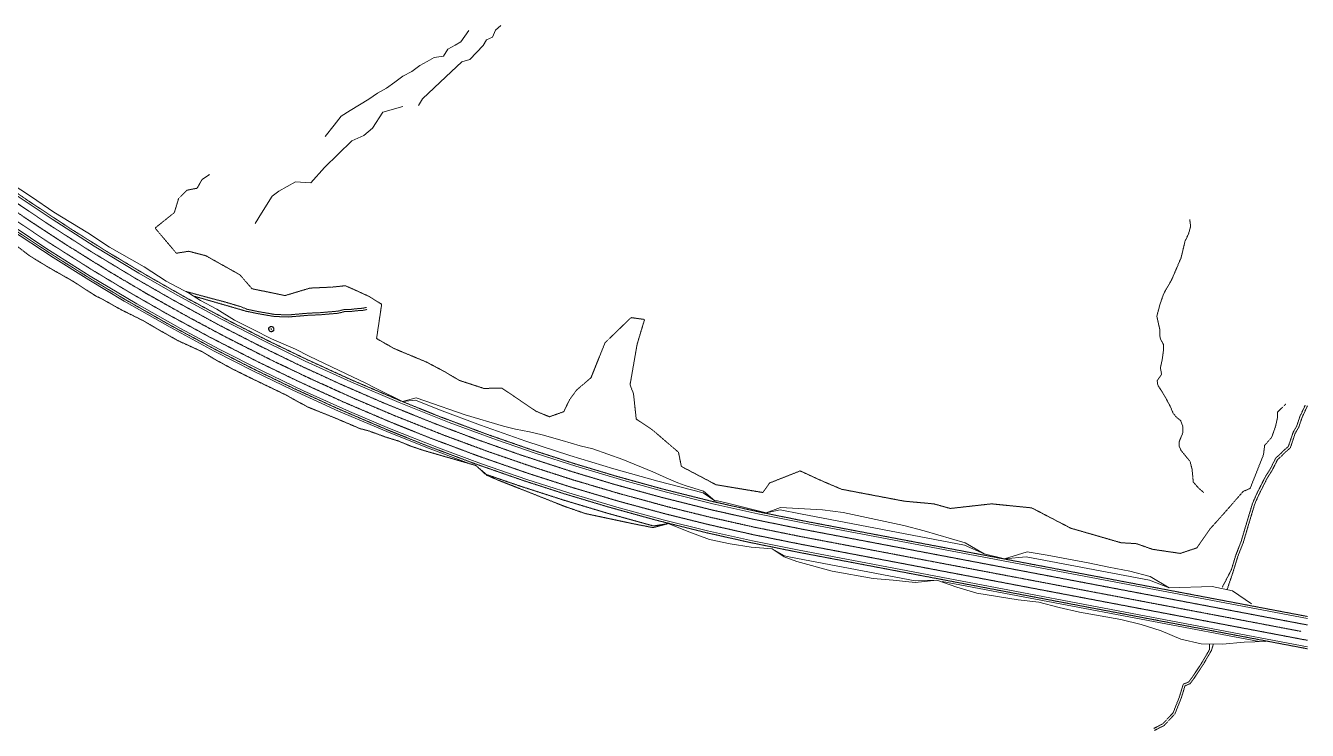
# Model space of a CAD drawing. Header units: feet. Extents: x 66046 to 70070, y 57473 to 60946.
# Drawn here: x 68058 to 70070, y 57473 to 58579 of the extents above; entities that cross this region are included whole.
import ezdxf

# ---------------------------------------------------------------- set-up
doc = ezdxf.new("R2010")
doc.units = ezdxf.units.FT
doc.header["$MEASUREMENT"] = 0
for name, pattern in [('DASHED2', [0.375, 0.25, -0.125]), ('HIDDEN', [0.375, 0.25, -0.125]), ('PHANTOM2', [1.25, 0.625, -0.125, 0.125, -0.125, 0.125, -0.125])]:
    doc.linetypes.add(name, pattern=pattern)
for name, color, linetype, lineweight in [('Bottom-of-Ditch_PLN_x', 5, 'Continuous', 0), ('Centerline_PLN_x', 1, 'PHANTOM2', 0), ('Edge-of-Paved-Road_PLN_x', 5, 'DASHED2', 0), ('Guardrail-LT_PLN_x', 4, 'FENCELINE1', 0), ('Laneline_PLN_x', 2, 'DASHED2', 0), ('Natural-Drainage_PLN_x', 5, 'HIDDEN', 0), ('Shoulder_PLN_x', 7, 'Continuous', 0), ('Toe_PLN_x', 2, 'Continuous', 0), ('Top_PLN_x', 30, 'Continuous', 0), ('Tree-Line_PLN_x', 62, 'HIDDEN', 0), ('Tree_PLN_x', 62, 'Continuous', 0)]:
    doc.layers.add(name, color=color, linetype=linetype, lineweight=lineweight)
doc.linetypes.add('FENCELINE1', pattern='A,0.25,-0.1,[133,ltypeshp.shx,S=0.1,R=0,X=-0.1,Y=0],-0.1,1', length=1.45)

# ---------------------------------------------------------------- blocks, each defined once
blk = doc.blocks.new('TREE-D')
at = {"layer": 'Tree_PLN_x', "linetype": 'Continuous'}
blk.add_lwpolyline([(-3.4, 0.2, 1.158218), (-3.2, -1.4, 1.170054), (-2.1, -2.6, 1.101781), (-0.7, -3.4, 1.072634), (1, -3.2, 1.180778), (2.4, -2.5, 1.70845), (3.2, -1.1, 0.989775), (3.4, 0.7, 1.085957), (2.7, 2.2, 1.005407), (1.4, 3.1, 1.020594), (-0.2, 3.5, 0.925491), (-1.8, 2.9, 1.150965), (-3, 1.8, 1.269159)], format="xyb", close=True, dxfattribs=at)
at = {"layer": 'Tree_PLN_x'}
blk.add_circle((0, 0), 0.535, dxfattribs=at)

msp = doc.modelspace()

# ---------------------------------------------------------------- linework, layer by layer
at = {"layer": 'Bottom-of-Ditch_PLN_x'}
msp.add_polyline3d([(69562.9, 57749.9, 5638.5), (69532, 57763.4, 5637.7), (69274.3, 57812.3, 5635.2), (69242.4, 57818.6, 5634.9), (69220.3, 57813.9, 5635.9)], dxfattribs=at)
at = {"layer": 'Centerline_PLN_x'}
msp.add_polyline3d([(70059.9, 57628, 5646.4), (69274.1, 57776.9, 5638.7), (69203.4, 57791.2, 5638.1), (69133, 57807, 5637.4), (69069.3, 57822.7, 5636.7), (68990.1, 57844.2, 5635.8), (68917.8, 57865.6, 5634.6), (68852.2, 57886.7, 5633.4), (68783.9, 57910.2, 5631.8), (68713.2, 57936.4, 5630), (68636.9, 57966.7, 5627.8), (68576.5, 57992.3, 5625.8), (68507.7, 58023.3, 5623.2), (68445.5, 58052.9, 5620.7), (68372.3, 58089.9, 5617.7), (68314.4, 58120.8, 5615.3), (68248.6, 58157.7, 5612.5), (68189.3, 58192.7, 5609.9), (68119.6, 58236.1, 5606.9), (68062, 58273.8, 5604.4), (68007.8, 58310.8, 5602)], dxfattribs=at)
at = {"layer": 'Edge-of-Paved-Road_PLN_x'}
for points in [[(70069.9, 57651.4, 5644.7), (69278.8, 57801.4, 5637), (69208, 57815.7, 5636.3), (69137.6, 57831.5, 5635.6), (69058, 57851.4, 5634.8), (68985.3, 57871.5, 5633.9), (68919.3, 57891.3, 5632.8), (68850.6, 57913.5, 5631.4), (68782.3, 57937.3, 5629.9), (68708.7, 57964.8, 5627.9), (68644.8, 57990.5, 5626), (68569.4, 58022.7, 5623.4), (68500.5, 58054.2, 5620.8), (68438.7, 58084.1, 5618.2), (68380.2, 58113.9, 5615.8), (68310.9, 58151.1, 5612.9), (68248.1, 58186.8, 5610.2), (68185.5, 58224.2, 5607.5), (68127.8, 58260.4, 5604.9), (68062.1, 58303.8, 5602), (67994.8, 58350.6, 5599.1)], [(70069.9, 57600.7, 5644.8), (69269.5, 57752.4, 5637), (69195.5, 57767.4, 5636.3), (69125.1, 57783.2, 5635.6), (69045.6, 57803.1, 5634.8), (68972.8, 57823.2, 5633.9), (68903.7, 57843.9, 5632.8), (68838.1, 57865.1, 5631.5), (68763.7, 57891, 5629.8), (68690, 57918.6, 5627.9), (68626.1, 57944.2, 5626), (68550.6, 57976.5, 5623.5), (68479, 58009.2, 5620.8), (68417, 58039.2, 5618.3), (68355.6, 58070.5, 5615.7), (68286.3, 58107.8, 5612.9), (68214.1, 58148.9, 5609.8), (68158.8, 58182.1, 5607.5), (68103.2, 58217, 5605.1), (68034.7, 58262.1, 5602)]]:
    msp.add_polyline3d(points, dxfattribs=at)
at = {"layer": 'Guardrail-LT_PLN_x'}
for points in [[(68754.2, 57891.4, 5629.4), (68689, 57915.8, 5627.7), (68688.9, 57915.8, 5627.7), (68625, 57941.5, 5625.8), (68624.9, 57941.5, 5625.8), (68549.5, 57973.7, 5623.3), (68549.4, 57973.7, 5623.3), (68477.8, 58006.4, 5620.6), (68477.7, 58006.5, 5620.6), (68415.7, 58036.5, 5618.1), (68415.6, 58036.5, 5618.1), (68354.3, 58067.8, 5615.6), (68354.2, 58067.8, 5615.6), (68284.9, 58105.1, 5612.7), (68284.8, 58105.2, 5612.7), (68212.6, 58146.3, 5609.6), (68212.6, 58146.3, 5609.6), (68157.2, 58179.6, 5607.3), (68157.2, 58179.6, 5607.3), (68101.6, 58214.5, 5604.9), (68101.5, 58214.5, 5604.9), (68033, 58259.6, 5601.9)], [(69994.5, 57611.9, 5643.9), (69496.9, 57706.3, 5639)]]:
    msp.add_polyline3d(points, dxfattribs=at)
at = {"layer": 'Laneline_PLN_x'}
for points in [[(70069.9, 57638.1, 5646), (69276.3, 57788.5, 5638.3), (69205.6, 57802.8, 5637.6), (69135.2, 57818.6, 5636.9), (69055.6, 57838.5, 5636.1), (68982.8, 57858.5, 5635.2), (68913.7, 57879.3, 5634.1), (68835.7, 57904.7, 5632.5), (68764.6, 57929.8, 5630.8), (68699.9, 57954.2, 5629.1), (68621, 57986.1, 5626.7), (68551.8, 58016.2, 5624.3), (68489.2, 58045, 5621.9), (68424.3, 58076.6, 5619.2), (68359.8, 58109.7, 5616.5), (68291, 58147.2, 5613.6), (68231.2, 58181.5, 5611.1), (68161, 58223.9, 5608), (68094.7, 58266.3, 5605.1), (68037.5, 58304.7, 5602.6)], [(70069.9, 57614, 5646.1), (69271.9, 57765.3, 5638.3), (69200.9, 57779.6, 5637.6), (69130.8, 57795.4, 5637), (69060.7, 57812.8, 5636.3), (68987.9, 57832.5, 5635.4), (68912.4, 57854.9, 5634.2), (68846.8, 57876, 5632.9), (68769.3, 57902.9, 5631.2), (68695.6, 57930.5, 5629.2), (68631.6, 57956.1, 5627.3), (68556, 57988.4, 5624.8), (68484.6, 58021.1, 5622.1), (68422.6, 58051.1, 5619.6), (68348.8, 58088.9, 5616.5), (68279.9, 58126.3, 5613.6), (68220.6, 58160.3, 5611.1), (68161.6, 58195.8, 5608.6), (68095, 58237.9, 5605.7), (68026.4, 58283.7, 5602.7)]]:
    msp.add_polyline3d(points, dxfattribs=at)
at = {"layer": 'Natural-Drainage_PLN_x'}
for points in [[(69885.4, 58274.2, 5682.8), (69886.7, 58263.3, 5682), (69883.5, 58252, 5681.1), (69878, 58240.4, 5680.4), (69871.8, 58214.4, 5679.1), (69857, 58179.9, 5677.6), (69844.5, 58158.1, 5676.4), (69838.5, 58140.7, 5675.6), (69833.6, 58122.4, 5674.6), (69838.2, 58102.4, 5673.8), (69838.7, 58088.5, 5673.1), (69843.9, 58078.3, 5672.1), (69844.3, 58070.7, 5671.6), (69842, 58053.5, 5670.3), (69839.2, 58041.7, 5669.3), (69841.1, 58031.4, 5668.6), (69834.2, 58021.2, 5667.7), (69835.2, 58014.4, 5667.2), (69843.9, 58000.8, 5666.3), (69853.5, 57983.6, 5664.7), (69859.4, 57970.2, 5663), (69864.6, 57963.8, 5661.9), (69871.1, 57958.8, 5661.4), (69874.6, 57949.2, 5661.1), (69874.5, 57939.6, 5660.5), (69868.9, 57926, 5659), (69868.6, 57918.8, 5658.8), (69871.5, 57912.2, 5658.3), (69885.8, 57894.6, 5656), (69888.9, 57882.9, 5655.6), (69890.3, 57869, 5655.2), (69890.7, 57862.5, 5653.7), (69899.3, 57852.7, 5652.6), (69907.2, 57846, 5650.9)], [(68764.6, 57888.4, 5628.6), (68781.6, 57874.1, 5628.6), (68836.3, 57855.3, 5629.8), (68901.9, 57834.2, 5631.1), (68971, 57813.5, 5632.2), (69043.7, 57793.4, 5633.1), (69066.5, 57797.1, 5634.7), (69043.1, 57790.8, 5635.5), (69015.3, 57796.2, 5636.9), (68936.3, 57813, 5640.6), (68904.1, 57824.1, 5638.9), (68834, 57851.9, 5633.3), (68800.4, 57865.1, 5631.1), (68781.3, 57873.2, 5630.3), (68764.6, 57888.4, 5628.6), (68683.4, 57911.7, 5622.7), (68663.4, 57918.4, 5621.5), (68642.7, 57926.9, 5621), (68623.7, 57932.8, 5619.4), (68594.9, 57943.2, 5617.7), (68583.4, 57946, 5616.2), (68544.2, 57962.7, 5614.6), (68502.1, 57979.6, 5612.1), (68484.2, 57989.1, 5612), (68467.1, 57998.8, 5612.2), (68449, 58007.5, 5611.5), (68413.2, 58024.7, 5609.9), (68381.6, 58040.4, 5608.5), (68354.3, 58055.3, 5607.9), (68336, 58066.5, 5607.9), (68297.2, 58084.2, 5604.7), (68265.8, 58102, 5603.6), (68243.2, 58115.3, 5603), (68207.5, 58133, 5600), (68178.6, 58149.3, 5598.4), (68167.6, 58154.7, 5597.4), (68131.8, 58177.8, 5596.4), (68091.8, 58200.5, 5593.5), (68063.9, 58217.7, 5591.9), (68043.1, 58233.7, 5592)], [(68310.4, 58161.2, 5607.5), (68342.1, 58152.5, 5610.2), (68370.6, 58145, 5611.6), (68395.9, 58137.5, 5613.2), (68405.9, 58133.4, 5613.7), (68424.9, 58129.5, 5615.1), (68448.6, 58125.4, 5616.7), (68469.8, 58124.5, 5618.1), (68503, 58127.4, 5620.1), (68518.9, 58128, 5620.9), (68548.4, 58130.5, 5622.7), (68557.8, 58133, 5623.3), (68568.1, 58133.2, 5624.1), (68577.4, 58134.3, 5624.7), (68587.4, 58135.1, 5625.7), (68593.4, 58136.3, 5626.1)], [(68323.4, 58153.7, 5608.8), (68332.7, 58151.1, 5608.8), (68404.9, 58130.2, 5613.6), (68424.3, 58126.3, 5615), (68448.2, 58122.2, 5616.6), (68469.9, 58121.3, 5618), (68503.2, 58124.1, 5620), (68519.1, 58124.7, 5620.8), (68549, 58127.2, 5622.6), (68558.3, 58129.7, 5623.2), (68568.3, 58130, 5624), (68577.7, 58131.1, 5624.6), (68587.8, 58131.8, 5625.6), (68594.1, 58133.1, 5626.1)], [(70066.7, 57983.2, 5649.8), (70058.3, 57965.3, 5648.6), (70053, 57949.7, 5647.2), (70047.6, 57940.4, 5646), (70040.1, 57918.1, 5644.6), (70032.5, 57911.6, 5644), (70028, 57906.8, 5643.6), (70020.3, 57900, 5642.7), (70011.2, 57881.9, 5641.2), (70004.1, 57870.9, 5640.3), (69990.4, 57843.8, 5637.9), (69983.9, 57829, 5636.9), (69973.4, 57794.2, 5633.9), (69966, 57769.2, 5632.5), (69957.7, 57747.8, 5631.7), (69950.5, 57724.3, 5630.7), (69936.1, 57696.7, 5630.3)], [(70069.9, 57981.7, 5650.8), (70061.7, 57963.8, 5649.7), (70056.3, 57948.1, 5648.3), (70050.8, 57938.8, 5647), (70043.2, 57915.9, 5645.6), (70035, 57908.9, 5644.9), (70030.5, 57904.1, 5644.5), (70023.2, 57897.6, 5643.7), (70014.3, 57880, 5642.2), (70007.2, 57869, 5641.3), (69993.6, 57842.1, 5638.9), (69987.3, 57827.7, 5638), (69976.9, 57793.1, 5635), (69969.5, 57767.9, 5633.6), (69961.1, 57746.6, 5632.8), (69953.9, 57723, 5631.8), (69944.2, 57694.3, 5631.4)], [(69916.1, 57607.3, 5629.1), (69916.4, 57599.5, 5628.9), (69903.3, 57577.1, 5628.2), (69889.2, 57556, 5627.1), (69883.7, 57548.6, 5626.2), (69875.2, 57545.2, 5625.4), (69868.7, 57524.1, 5624.4), (69859.3, 57500.4, 5623.1), (69843.1, 57483, 5622.2), (69828.7, 57475.6, 5621.6)], [(69922.4, 57608, 5629.3), (69919.4, 57598.2, 5629), (69906.1, 57575.3, 5628.3), (69891.9, 57554.1, 5627.2), (69885.8, 57545.9, 5626.2), (69877.9, 57542.7, 5625.5), (69871.9, 57523, 5624.5), (69862.1, 57498.6, 5623.2), (69845.1, 57480.3, 5622.2), (69830.2, 57472.7, 5621.6)]]:
    msp.add_polyline3d(points, dxfattribs=at)
at = {"layer": 'Shoulder_PLN_x'}
for points in [[(70069.9, 57648.1, 5645.7), (69280.4, 57797.7, 5638), (69207.4, 57812.5, 5637.3), (69137, 57828.3, 5636.6), (69063.8, 57846.5, 5635.8), (68997.3, 57864.6, 5635), (68921.8, 57887.1, 5633.8), (68859.4, 57907.1, 5632.6), (68797.3, 57928.4, 5631.2), (68722.9, 57955.9, 5629.3), (68644.2, 57987.2, 5627), (68568.7, 58019.4, 5624.4), (68497.1, 58052.1, 5621.7), (68435.1, 58082.2, 5619.1), (68364.4, 58118.5, 5616.2), (68295.9, 58155.7, 5613.3), (68236.1, 58190, 5610.7), (68165.9, 58232.5, 5607.7), (68099.6, 58274.8, 5604.8), (68045.1, 58311.4, 5602.3)], [(70069.9, 57604, 5645.7), (69272.4, 57755.2, 5638), (69198.9, 57770, 5637.3), (69128.6, 57785.8, 5636.6), (69058.9, 57803.1, 5635.9), (68986, 57822.8, 5635), (68910.6, 57845.2, 5633.8), (68845, 57866.3, 5632.6), (68773.6, 57890.9, 5631), (68706, 57916, 5629.3), (68629.3, 57946.5, 5627), (68566.3, 57973.2, 5624.9), (68494.5, 58005.5, 5622.3), (68429.4, 58036.7, 5619.7), (68362.1, 58070.8, 5616.9), (68301.3, 58103.2, 5614.4), (68232.7, 58141.9, 5611.5), (68159.5, 58185.6, 5608.4), (68090.1, 58229.3, 5605.4), (68019.1, 58276.7, 5602.2)]]:
    msp.add_polyline3d(points, dxfattribs=at)
at = {"layer": 'Toe_PLN_x'}
for points in [[(68528.3, 58404.5, 5638.8), (68542.5, 58422.4, 5641.3), (68553.3, 58436.7, 5642.8), (68567.8, 58445.5, 5644.2), (68582.2, 58454.3, 5646.5), (68596.7, 58463.1, 5647.6), (68610.6, 58472.5, 5649.6), (68624.6, 58480.5, 5651.1), (68637.4, 58489.8, 5654.5), (68650.2, 58499.1, 5656.5), (68664.2, 58506.7, 5657.1), (68676.8, 58516.1, 5659), (68688.3, 58522.2, 5661.3), (68699.2, 58528.7, 5661.6), (68714, 58530.8, 5663.7), (68721.1, 58541.5, 5666.3), (68732.1, 58548, 5668.3), (68741.4, 58553.2, 5669.2), (68753.8, 58570.9, 5673.3)], [(68418.5, 58267.9, 5620.5), (68428.5, 58284, 5622.1), (68444.9, 58311, 5626), (68455.4, 58318.6, 5627.8), (68481.6, 58333.2, 5631.2), (68505.7, 58331.7, 5633.2), (68527.5, 58355.8, 5635.3), (68570.4, 58397.5, 5642.1), (68589.2, 58406.2, 5643.4), (68602.6, 58417.7, 5645.1), (68618.6, 58442.5, 5648.6), (68650.2, 58451.8, 5649.2)], [(68649.5, 57988.6, 5626), (68671.4, 57994.6, 5628.5), (68684.9, 57989.6, 5629.2), (68748.3, 57968, 5633.4), (68808, 57950.1, 5638.1), (68827.1, 57945.3, 5640.1), (68849.1, 57941.1, 5643.3), (68868.8, 57936.5, 5645.5), (68900.4, 57927.5, 5647.2), (68928.3, 57918.9, 5647.8), (68948.4, 57914.6, 5649.8), (68995.3, 57897.8, 5648.1), (69042.8, 57878.4, 5643.6), (69063.6, 57868.9, 5640.5), (69081.7, 57861, 5638), (69093.4, 57856.8, 5637.1), (69122.1, 57848.2, 5636.2), (69139.8, 57833.1, 5634.5), (69121.5, 57845.5, 5633.7), (69050.7, 57863.5, 5633), (68981.2, 57882.9, 5632), (68912.1, 57903.9, 5630.9), (68843.5, 57926.3, 5629.5), (68772.3, 57951.4, 5627.8), (68707.9, 57975.7, 5626), (68669.9, 57990.8, 5624.9), (68649.5, 57988.6, 5626), (68608.3, 58009, 5623), (68590.9, 58018.1, 5621.6), (68561.2, 58032.1, 5620), (68503.2, 58059.8, 5617.2), (68481.6, 58070.9, 5615.9), (68444.2, 58087.3, 5615.3), (68415.1, 58101.8, 5614.2), (68385.9, 58116.1, 5613.3), (68358.3, 58133.4, 5610.7), (68332.8, 58147, 5609.7), (68315.4, 58158.3, 5608), (68278.5, 58177.5, 5607.2), (68244.1, 58199.9, 5604.5), (68189.7, 58231.1, 5602.9), (68155.7, 58253.4, 5600.8), (68102.6, 58285.9, 5599.3), (68067.5, 58310, 5597.3), (68015.2, 58344, 5596.1)], [(69594.7, 57741.7, 5640), (69630.2, 57752.9, 5645.6), (69661.5, 57747.6, 5646.4), (69726, 57735.7, 5647.4), (69758.1, 57728.8, 5647), (69791.4, 57722.5, 5647.3), (69823.2, 57714, 5645.5), (69853.2, 57696.3, 5640.5), (69822.2, 57708.4, 5640.5), (69628.7, 57745.1, 5638.7), (69594.7, 57741.7, 5640), (69562.9, 57749.9, 5638.4), (69532.7, 57766.9, 5640.8), (69468.3, 57785.7, 5645.9), (69436.6, 57794.1, 5647.6), (69341.3, 57814.3, 5648.5), (69308.8, 57818.9, 5646.9), (69243.1, 57822.3, 5638.2), (69220.3, 57813.9, 5635.9), (69159.9, 57829.4, 5634.1), (69143.9, 57832.6, 5634.2), (69139.8, 57833.1, 5634.5)], [(69230.1, 57757.7, 5635.3), (69249.1, 57746.4, 5635.1), (69258.8, 57744.4, 5635.2), (69454.6, 57707.3, 5637.1), (69488.2, 57708.3, 5637.6), (69454.1, 57704.7, 5639.4), (69419.7, 57708.6, 5641.3), (69388.6, 57711.1, 5644), (69323.9, 57722.3, 5644.3), (69268.6, 57737.4, 5639.7), (69248.9, 57744.8, 5636.4), (69230.1, 57757.7, 5635.3), (69196.8, 57760.3, 5632.5), (69164, 57765.2, 5630.9), (69131.5, 57772.2, 5630.3), (69098.9, 57784.1, 5632.3), (69066.5, 57797.1, 5634.7)], [(70004.3, 57612.3, 5643.7), (69970.6, 57611, 5639), (69936.7, 57607.9, 5633.3), (69903.4, 57608.4, 5629.7), (69871.3, 57615.6, 5630), (69840.5, 57629, 5634), (69808.9, 57638.7, 5635.8), (69777.1, 57646.8, 5636.6), (69712.4, 57658.2, 5635.5), (69680.4, 57665.4, 5635.8), (69648.6, 57673.9, 5636.9), (69615.9, 57677.3, 5635), (69551.2, 57688.1, 5633.6), (69519.5, 57697.3, 5635.1), (69488.2, 57708.3, 5637.6)], [(69982, 57671.1, 5642.1), (69952.5, 57691.4, 5633.5), (69920.4, 57698.2, 5632.8), (69853.2, 57696.3, 5640.5)]]:
    msp.add_polyline3d(points, dxfattribs=at)
at = {"layer": 'Top_PLN_x'}
msp.add_polyline3d([(68674.9, 58453.3, 5652.7), (68681.1, 58463.9, 5653.4), (68717.8, 58498.2, 5661.1), (68726.2, 58505.9, 5662.2), (68734.6, 58513.7, 5663.3), (68743, 58521.5, 5665.7), (68755.3, 58525.6, 5666.9), (68776.1, 58547.4, 5673.2), (68781.3, 58556.1, 5674.8), (68791.2, 58560.4, 5677.1), (68795.5, 58571.3, 5677.9), (68803.8, 58578.5, 5681)], dxfattribs=at)
at = {"layer": 'Tree-Line_PLN_x'}
msp.add_polyline3d([(70036.2, 57985, 5650.5), (70023.5, 57972.5, 5653), (70023.4, 57972.4, 5653), (70023.4, 57972.3, 5653), (70023.3, 57972.2, 5653), (70023.3, 57972.1, 5653), (70023.2, 57972, 5653), (70023.2, 57971.9, 5653), (70023.2, 57971.8, 5653), (70023.2, 57971.7, 5653), (70023.3, 57964.4, 5651.1), (70023.3, 57964.2, 5651.1), (70023.3, 57964.1, 5651), (70019.5, 57947.9, 5648), (70019.4, 57947.8, 5648), (70013.9, 57932.5, 5647.2), (70013.9, 57932.5, 5647.2), (70013.8, 57932.4, 5647.2), (70013.7, 57932.3, 5647.2), (70013.7, 57932.2, 5647.2), (70003.2, 57920.3, 5648.7), (70003.1, 57920.2, 5648.8), (70003, 57920.1, 5648.8), (70002.9, 57919.9, 5648.7), (70002.9, 57919.8, 5648.7), (70001.1, 57905.3, 5646.1), (70001.1, 57905.1, 5646.1), (70001, 57905, 5646.1), (69980.3, 57852.7, 5640.5), (69980.3, 57852.6, 5640.5), (69980.2, 57852.5, 5640.5), (69980.2, 57852.4, 5640.5), (69980.1, 57852.4, 5640.5), (69980, 57852.3, 5640.5), (69979.9, 57852.2, 5640.5), (69979.9, 57852.2, 5640.5), (69979.8, 57852.1, 5640.5), (69969.4, 57847.7, 5642), (69969.3, 57847.7, 5642), (69969.2, 57847.6, 5642), (69969.1, 57847.5, 5642), (69969, 57847.4, 5642), (69938.5, 57812.5, 5642.9), (69938.4, 57812.4, 5642.9), (69917.2, 57788.8, 5645.9), (69917.1, 57788.7, 5645.9), (69917.1, 57788.6, 5645.9), (69896.7, 57759.3, 5643.1), (69896.5, 57759.1, 5643.1), (69896.4, 57759, 5643.1), (69896.3, 57758.9, 5643.1), (69896.1, 57758.9, 5643.1), (69870.6, 57750.4, 5644.8), (69870.5, 57750.4, 5644.8), (69870.4, 57750.4, 5644.8), (69870.3, 57750.4, 5644.8), (69870.2, 57750.4, 5644.8), (69827.4, 57756.7, 5648.8), (69827.3, 57756.7, 5648.8), (69827.2, 57756.7, 5648.8), (69802, 57765.5, 5647.9), (69801.9, 57765.6, 5647.9), (69801.7, 57765.6, 5647.9), (69777.7, 57767.1, 5649.1), (69777.6, 57767.1, 5649.1), (69777.5, 57767.1, 5649.1), (69698.6, 57789.9, 5651), (69698.5, 57789.9, 5651), (69698.4, 57790, 5651), (69637.4, 57821.7, 5648.3), (69637.2, 57821.7, 5648.3), (69637, 57821.8, 5648.3), (69574.3, 57828.1, 5645.8), (69574.2, 57828.1, 5645.8), (69574.1, 57828.1, 5645.8), (69509.8, 57820.9, 5645.1), (69509.6, 57820.9, 5645.1), (69509.4, 57820.9, 5645.1), (69483.6, 57828.1, 5646.8), (69483.4, 57828.1, 5646.8), (69437.4, 57832.3, 5647.6), (69437.3, 57832.3, 5647.6), (69338.8, 57851, 5647.8), (69338.7, 57851.1, 5647.8), (69338.6, 57851.1, 5647.8), (69307.4, 57864.4, 5645.4), (69307.4, 57864.4, 5645.4), (69274.2, 57879.6, 5641.4), (69274, 57879.7, 5641.4), (69273.9, 57879.7, 5641.4), (69273.8, 57879.7, 5641.4), (69273.7, 57879.7, 5641.4), (69273.6, 57879.7, 5641.4), (69273.4, 57879.6, 5641.3), (69226, 57860.9, 5638.3), (69225.9, 57860.8, 5638.3), (69225.8, 57860.7, 5638.3), (69225.7, 57860.6, 5638.3), (69225.6, 57860.5, 5638.3), (69215.6, 57846.4, 5635.8), (69215.5, 57846.3, 5635.8), (69215.4, 57846.2, 5635.8), (69215.3, 57846.2, 5635.8), (69215.1, 57846.1, 5635.8), (69215, 57846.1, 5635.8), (69214.9, 57846, 5635.8), (69214.7, 57846, 5635.7), (69214.6, 57846, 5635.7), (69142, 57858.1, 5635.1), (69141.9, 57858.2, 5635.1), (69141.7, 57858.2, 5635.1), (69088, 57886.5, 5637.8), (69087.9, 57886.5, 5637.8), (69087.8, 57886.6, 5637.8), (69087.7, 57886.7, 5637.8), (69087.6, 57886.7, 5637.8), (69087.6, 57886.8, 5637.8), (69087.5, 57886.9, 5637.8), (69087.5, 57887, 5637.8), (69087.4, 57887.1, 5637.8), (69082.9, 57908.8, 5639.4), (69082.9, 57908.9, 5639.4), (69082.8, 57909.1, 5639.4), (69082.7, 57909.2, 5639.4), (69082.6, 57909.3, 5639.4), (69041.7, 57944.4, 5645.9), (69041.6, 57944.4, 5646), (69017, 57960.8, 5648.8), (69016.9, 57960.9, 5648.8), (69016.8, 57961, 5648.8), (69016.7, 57961, 5648.8), (69016.7, 57961.1, 5648.8), (69016.6, 57961.2, 5648.8), (69016.6, 57961.3, 5648.8), (69016.5, 57961.4, 5648.9), (69016.5, 57961.5, 5648.9), (69012.3, 58000.6, 5649.8), (69012.3, 58000.7, 5649.8), (69012.3, 58000.9, 5649.8), (69006.9, 58014.8, 5653), (69006.9, 58014.9, 5653), (69006.9, 58015.1, 5653), (69006.9, 58015.2, 5653.1), (69006.9, 58015.3, 5653.1), (69018.1, 58079.3, 5654.4), (69018.2, 58079.4, 5654.4), (69029.3, 58116.3, 5654.9), (69029.3, 58116.5, 5654.9), (69029.3, 58116.6, 5654.9), (69029.3, 58116.7, 5654.9), (69029.3, 58116.8, 5655), (69029.3, 58116.9, 5655), (69029.2, 58117, 5655), (69029.2, 58117.1, 5655), (69029.1, 58117.2, 5655), (69029, 58117.3, 5655), (69028.9, 58117.4, 5655), (69028.9, 58117.4, 5655), (69028.8, 58117.5, 5655.1), (69028.7, 58117.5, 5655.1), (69028.5, 58117.6, 5655.1), (69009, 58120.3, 5657.5), (69008.9, 58120.3, 5657.5), (69008.7, 58120.3, 5657.5), (69008.6, 58120.3, 5657.5), (69008.5, 58120.2, 5657.5), (69008.4, 58120.2, 5657.6), (69008.3, 58120.1, 5657.6), (69008.2, 58120.1, 5657.6), (69008.1, 58120, 5657.6), (68967.9, 58081.3, 5658), (68967.8, 58081.2, 5658), (68967.7, 58081.2, 5658), (68967.7, 58081.1, 5658), (68967.6, 58081, 5658), (68945.7, 58026.3, 5654.8), (68945.6, 58026.2, 5654.8), (68945.5, 58026.1, 5654.7), (68945.5, 58026, 5654.7), (68945.4, 58025.9, 5654.7), (68923.2, 58006.9, 5652.9), (68923.1, 58006.8, 5652.9), (68923.1, 58006.7, 5652.9), (68912.1, 57991.9, 5650.5), (68912.1, 57991.8, 5650.5), (68912, 57991.8, 5650.5), (68903, 57973.1, 5649.5), (68902.9, 57972.9, 5649.5), (68902.8, 57972.8, 5649.4), (68902.6, 57972.7, 5649.4), (68902.5, 57972.6, 5649.4), (68880.7, 57964.9, 5646.9), (68880.5, 57964.9, 5646.9), (68880.3, 57964.8, 5646.9), (68880.2, 57964.9, 5646.8), (68880, 57964.9, 5646.8), (68859.7, 57973.2, 5645.1), (68859.6, 57973.2, 5645.1), (68859.5, 57973.3, 5645.1), (68805.8, 58009.6, 5641.1), (68805.7, 58009.7, 5641.1), (68805.6, 58009.7, 5641.1), (68805.4, 58009.8, 5641.1), (68805.3, 58009.8, 5641), (68777.5, 58009.2, 5638.9), (68777.3, 58009.3, 5638.9), (68777.2, 58009.3, 5638.9), (68739.3, 58021.7, 5637.5), (68739.2, 58021.7, 5637.5), (68739.1, 58021.7, 5637.4), (68715.1, 58035.9, 5635.5), (68715, 58035.9, 5635.5), (68687, 58050.8, 5635.6), (68686.8, 58050.8, 5635.5), (68636.5, 58071.8, 5629.8), (68636.4, 58071.9, 5629.8), (68609.6, 58087.1, 5626.9), (68609.5, 58087.2, 5626.9), (68609.4, 58087.3, 5626.9), (68609.3, 58087.4, 5626.9), (68609.2, 58087.6, 5626.9), (68609.2, 58087.7, 5626.9), (68609.1, 58087.9, 5626.9), (68609.1, 58088, 5626.9), (68609.1, 58088.2, 5626.9), (68616.9, 58140.6, 5629.9), (68616.9, 58140.7, 5629.9), (68616.9, 58140.9, 5629.9), (68616.9, 58141, 5629.9), (68616.8, 58141.1, 5629.9), (68616.8, 58141.3, 5629.9), (68616.7, 58141.4, 5629.9), (68616.6, 58141.5, 5629.9), (68616.5, 58141.6, 5629.9), (68596.3, 58154.1, 5627.8), (68596.2, 58154.1, 5627.8), (68560.4, 58170.3, 5624.8), (68560.3, 58170.4, 5624.8), (68560.2, 58170.4, 5624.8), (68560.1, 58170.4, 5624.8), (68559.9, 58170.4, 5624.8), (68538.9, 58168.2, 5623.8), (68538.8, 58168.2, 5623.8), (68504.8, 58166.7, 5621.4), (68504.7, 58166.7, 5621.4), (68504.6, 58166.7, 5621.4), (68465.5, 58155, 5617.8), (68465.4, 58155, 5617.7), (68465.2, 58155, 5617.7), (68465.1, 58155, 5617.7), (68465, 58155, 5617.7), (68413.8, 58165.6, 5616.2), (68413.7, 58165.6, 5616.2), (68413.5, 58165.7, 5616.2), (68413.4, 58165.8, 5616.2), (68413.3, 58165.9, 5616.2), (68394.6, 58187.4, 5615.4), (68394.5, 58187.5, 5615.4), (68394.3, 58187.6, 5615.4), (68368.5, 58202.1, 5613), (68368.4, 58202.1, 5613), (68341.1, 58217.4, 5611.3), (68341, 58217.5, 5611.3), (68340.9, 58217.5, 5611.3), (68314.3, 58224.4, 5611), (68314.2, 58224.4, 5611), (68314.1, 58224.5, 5611), (68314, 58224.5, 5610.9), (68313.9, 58224.4, 5610.9), (68295.3, 58221.5, 5608), (68295.1, 58221.5, 5608), (68295, 58221.5, 5608), (68294.9, 58221.5, 5608), (68294.8, 58221.6, 5608), (68294.6, 58221.6, 5608), (68294.5, 58221.7, 5608), (68294.4, 58221.8, 5607.9), (68294.3, 58221.9, 5607.9), (68262, 58260.1, 5608.4), (68261.9, 58260.3, 5608.4), (68261.8, 58260.4, 5608.4), (68261.8, 58260.5, 5608.4), (68261.8, 58260.6, 5608.5), (68261.8, 58260.7, 5608.5), (68261.8, 58260.8, 5608.5), (68261.8, 58261, 5608.5), (68261.8, 58261.1, 5608.5), (68261.9, 58261.1, 5608.5), (68261.9, 58261.2, 5608.5), (68262, 58261.4, 5608.5), (68262.1, 58261.5, 5608.5), (68276.4, 58272.9, 5610.3), (68276.4, 58272.9, 5610.3), (68291.2, 58284.8, 5610.7), (68291.3, 58284.9, 5610.7), (68291.4, 58285, 5610.7), (68291.5, 58285.1, 5610.7), (68291.6, 58285.3, 5610.7), (68298.2, 58306.9, 5613.8), (68298.2, 58307, 5613.8), (68298.3, 58307.1, 5613.9), (68298.4, 58307.2, 5613.9), (68298.4, 58307.3, 5613.9), (68311.2, 58320.1, 5614.7), (68311.3, 58320.1, 5614.7), (68311.4, 58320.2, 5614.7), (68311.5, 58320.3, 5614.7), (68311.7, 58320.3, 5614.7), (68326.9, 58323.3, 5617), (68327, 58323.3, 5617), (68327.1, 58323.3, 5617), (68327.2, 58323.4, 5617.1), (68327.3, 58323.4, 5617.1), (68327.4, 58323.5, 5617.1), (68327.5, 58323.6, 5617.1), (68327.5, 58323.7, 5617.1), (68327.6, 58323.8, 5617.1), (68334.9, 58336.7, 5619.2), (68335, 58336.8, 5619.2), (68335, 58336.9, 5619.2), (68335.1, 58337, 5619.2), (68335.2, 58337.1, 5619.2), (68346.9, 58345, 5620.4)], dxfattribs=at)

# ---------------------------------------------------------------- block references
at = {"layer": 'Tree_PLN_x'}
msp.add_blockref('TREE-D', (68443.8, 58102.4, 5614.4), dxfattribs=at)

doc.saveas('drawing.dxf')
